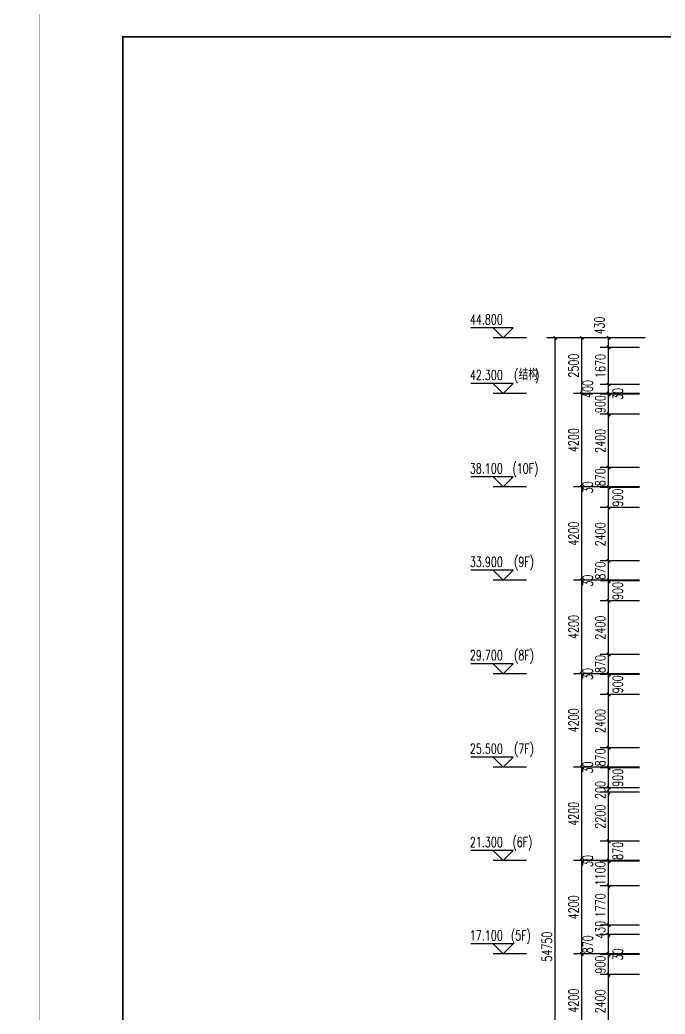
# Model space of a CAD drawing. Extents: x -781494 to 378714, y -27129 to 259749.
# Drawn here: x 251677 to 280683, y 16538 to 61242 of the extents above; entities that cross this region are included whole.
import ezdxf

# ---------------------------------------------------------------- set-up
doc = ezdxf.new("R2010")
doc.units = 0
doc.header["$LTSCALE"] = 1000
doc.header["$MEASUREMENT"] = 0
for name, color, linetype in [('DIM_ELEV', 3, 'Continuous'), ('PUB_DIM', 3, 'Continuous'), ('PUB_TEXT', 7, 'Continuous')]:
    doc.layers.add(name, color=color, linetype=linetype)
doc.styles.add('_TCH_DIM', font='SIMPLEX', dxfattribs={"bigfont": 'GBCBIG'})
doc.styles.add('_TCH_DIM_T3', font='SIMPLEX', dxfattribs={"width": 0.705882, "bigfont": 'GBCBIG'})
doc.dimstyles.new('_TCH_ARCH&&150', dxfattribs={"dimtxt": 446.25, "dimasz": 150, "dimexe": 375, "dimexo": 450, "dimgap": 150, "dimtad": 1, "dimdec": 0, "dimzin": 0, "dimdsep": 46, "dimtxsty": '_TCH_DIM_T3', "dimblk": 'ARCHTICK', "dimcen": 0.09, "dimclrt": 7, "dimazin": 2, "dimtfac": 1, "dimtdec": 0, "dimtix": 1, "dimtmove": 2, "dimatfit": 3, "dimfxl": 0, "dimtolj": 1, "dimtzin": 0, "dimarcsym": 0})

# ---------------------------------------------------------------- blocks, each defined once
blk = doc.blocks.new('图框-A1')
for points, const_width in [([(0, 0), (841, 0), (841, 594), (0, 594)], 0.05), ([(766, 584), (25, 584), (25, 10), (766, 10)], 0.5)]:
    blk.add_lwpolyline(points, close=True, dxfattribs=dict(const_width=const_width))
at = {"const_width": 0.05}
for points in [[(0, 297), (2, 297)], [(841, 297), (839, 297)]]:
    blk.add_lwpolyline(points, dxfattribs=at)
blk = doc.blocks.new('_ArchTick')
at = {"color": 0, "linetype": 'ByBlock', "const_width": 0.4}
blk.add_lwpolyline([(-0.5, -0.5), (0.5, 0.5)], dxfattribs=at)
blk = doc.blocks.new('*D297')
at = {"layer": 'Defpoints', "color": 0, "transparency": 16777216}
for p in [(12391, 57619), (14228, 57619), (14228, 55119)]:
    blk.add_point(p, dxfattribs=at)
at = {"layer": 'PUB_DIM', "color": 0, "lineweight": -2, "transparency": 16777216}
for p, q in [((13778, 57619), (12016, 57619)), ((12391, 55119), (12391, 57619)), ((13778, 55119), (12016, 55119))]:
    blk.add_line(p, q, dxfattribs=at)
at = {"layer": 'PUB_DIM', "color": 0, "lineweight": -2, "transparency": 16777216, "xscale": 150, "yscale": 150, "zscale": 150}
for p, rotation in [((12391, 57619), 90), ((12391, 55119), 270)]:
    blk.add_blockref('_ArchTick', p, dxfattribs=dict(at, rotation=rotation))
at = {"layer": 'PUB_DIM', "color": 7, "transparency": 16777216, "insert": (12017, 56369), "char_height": 446.2, "attachment_point": 5, "rotation": 90, "style": '_TCH_DIM_T3'}
blk.add_mtext('\\A1;2500', dxfattribs=at)
blk = doc.blocks.new('*D298')
at = {"layer": 'Defpoints', "color": 0, "transparency": 16777216}
for p in [(12391, 55119), (14228, 55119), (14228, 50919)]:
    blk.add_point(p, dxfattribs=at)
at = {"layer": 'PUB_DIM', "color": 0, "lineweight": -2, "transparency": 16777216}
for p, q in [((13778, 55119), (12016, 55119)), ((12391, 50919), (12391, 55119)), ((13778, 50919), (12016, 50919))]:
    blk.add_line(p, q, dxfattribs=at)
at = {"layer": 'PUB_DIM', "color": 0, "lineweight": -2, "transparency": 16777216, "xscale": 150, "yscale": 150, "zscale": 150}
for p, rotation in [((12391, 55119), 90), ((12391, 50919), 270)]:
    blk.add_blockref('_ArchTick', p, dxfattribs=dict(at, rotation=rotation))
at = {"layer": 'PUB_DIM', "color": 7, "transparency": 16777216, "insert": (12017, 53019), "char_height": 446.2, "attachment_point": 5, "rotation": 90, "style": '_TCH_DIM_T3'}
blk.add_mtext('\\A1;4200', dxfattribs=at)
blk = doc.blocks.new('*D299')
at = {"layer": 'Defpoints', "color": 0, "transparency": 16777216}
for p in [(12391, 50919), (14228, 50919), (14228, 46719)]:
    blk.add_point(p, dxfattribs=at)
at = {"layer": 'PUB_DIM', "color": 0, "lineweight": -2, "transparency": 16777216}
for p, q in [((13778, 50919), (12016, 50919)), ((12391, 46719), (12391, 50919)), ((13778, 46719), (12016, 46719))]:
    blk.add_line(p, q, dxfattribs=at)
at = {"layer": 'PUB_DIM', "color": 0, "lineweight": -2, "transparency": 16777216, "xscale": 150, "yscale": 150, "zscale": 150}
for p, rotation in [((12391, 50919), 90), ((12391, 46719), 270)]:
    blk.add_blockref('_ArchTick', p, dxfattribs=dict(at, rotation=rotation))
at = {"layer": 'PUB_DIM', "color": 7, "transparency": 16777216, "insert": (12017, 48819), "char_height": 446.2, "attachment_point": 5, "rotation": 90, "style": '_TCH_DIM_T3'}
blk.add_mtext('\\A1;4200', dxfattribs=at)
blk = doc.blocks.new('*D300')
at = {"layer": 'Defpoints', "color": 0, "transparency": 16777216}
for p in [(12391, 46719), (14228, 46719), (14228, 42519)]:
    blk.add_point(p, dxfattribs=at)
at = {"layer": 'PUB_DIM', "color": 0, "lineweight": -2, "transparency": 16777216}
for p, q in [((13778, 46719), (12016, 46719)), ((12391, 42519), (12391, 46719)), ((13778, 42519), (12016, 42519))]:
    blk.add_line(p, q, dxfattribs=at)
at = {"layer": 'PUB_DIM', "color": 0, "lineweight": -2, "transparency": 16777216, "xscale": 150, "yscale": 150, "zscale": 150}
for p, rotation in [((12391, 46719), 90), ((12391, 42519), 270)]:
    blk.add_blockref('_ArchTick', p, dxfattribs=dict(at, rotation=rotation))
at = {"layer": 'PUB_DIM', "color": 7, "transparency": 16777216, "insert": (12017, 44619), "char_height": 446.2, "attachment_point": 5, "rotation": 90, "style": '_TCH_DIM_T3'}
blk.add_mtext('\\A1;4200', dxfattribs=at)
blk = doc.blocks.new('*D301')
at = {"layer": 'Defpoints', "color": 0, "transparency": 16777216}
for p in [(12391, 42519), (14228, 42519), (14228, 38319)]:
    blk.add_point(p, dxfattribs=at)
at = {"layer": 'PUB_DIM', "color": 0, "lineweight": -2, "transparency": 16777216}
for p, q in [((13778, 42519), (12016, 42519)), ((12391, 38319), (12391, 42519)), ((13778, 38319), (12016, 38319))]:
    blk.add_line(p, q, dxfattribs=at)
at = {"layer": 'PUB_DIM', "color": 0, "lineweight": -2, "transparency": 16777216, "xscale": 150, "yscale": 150, "zscale": 150}
for p, rotation in [((12391, 42519), 90), ((12391, 38319), 270)]:
    blk.add_blockref('_ArchTick', p, dxfattribs=dict(at, rotation=rotation))
at = {"layer": 'PUB_DIM', "color": 7, "transparency": 16777216, "insert": (12017, 40419), "char_height": 446.2, "attachment_point": 5, "rotation": 90, "style": '_TCH_DIM_T3'}
blk.add_mtext('\\A1;4200', dxfattribs=at)
blk = doc.blocks.new('*D302')
at = {"layer": 'Defpoints', "color": 0, "transparency": 16777216}
for p in [(12391, 38319), (14228, 38319), (14228, 34119)]:
    blk.add_point(p, dxfattribs=at)
at = {"layer": 'PUB_DIM', "color": 0, "lineweight": -2, "transparency": 16777216}
for p, q in [((13778, 38319), (12016, 38319)), ((12391, 34119), (12391, 38319)), ((13778, 34119), (12016, 34119))]:
    blk.add_line(p, q, dxfattribs=at)
at = {"layer": 'PUB_DIM', "color": 0, "lineweight": -2, "transparency": 16777216, "xscale": 150, "yscale": 150, "zscale": 150}
for p, rotation in [((12391, 38319), 90), ((12391, 34119), 270)]:
    blk.add_blockref('_ArchTick', p, dxfattribs=dict(at, rotation=rotation))
at = {"layer": 'PUB_DIM', "color": 7, "transparency": 16777216, "insert": (12017, 36219), "char_height": 446.2, "attachment_point": 5, "rotation": 90, "style": '_TCH_DIM_T3'}
blk.add_mtext('\\A1;4200', dxfattribs=at)
blk = doc.blocks.new('*D303')
at = {"layer": 'Defpoints', "color": 0, "transparency": 16777216}
for p in [(12391, 34119), (14228, 34119), (14228, 29919)]:
    blk.add_point(p, dxfattribs=at)
at = {"layer": 'PUB_DIM', "color": 0, "lineweight": -2, "transparency": 16777216}
for p, q in [((13778, 34119), (12016, 34119)), ((12391, 29919), (12391, 34119)), ((13778, 29919), (12016, 29919))]:
    blk.add_line(p, q, dxfattribs=at)
at = {"layer": 'PUB_DIM', "color": 0, "lineweight": -2, "transparency": 16777216, "xscale": 150, "yscale": 150, "zscale": 150}
for p, rotation in [((12391, 34119), 90), ((12391, 29919), 270)]:
    blk.add_blockref('_ArchTick', p, dxfattribs=dict(at, rotation=rotation))
at = {"layer": 'PUB_DIM', "color": 7, "transparency": 16777216, "insert": (12017, 32019), "char_height": 446.2, "attachment_point": 5, "rotation": 90, "style": '_TCH_DIM_T3'}
blk.add_mtext('\\A1;4200', dxfattribs=at)
blk = doc.blocks.new('*D304')
at = {"layer": 'Defpoints', "color": 0, "transparency": 16777216}
for p in [(12391, 29919), (14228, 29919), (14228, 25719)]:
    blk.add_point(p, dxfattribs=at)
at = {"layer": 'PUB_DIM', "color": 0, "lineweight": -2, "transparency": 16777216}
for p, q in [((13778, 29919), (12016, 29919)), ((12391, 25719), (12391, 29919)), ((13778, 25719), (12016, 25719))]:
    blk.add_line(p, q, dxfattribs=at)
at = {"layer": 'PUB_DIM', "color": 0, "lineweight": -2, "transparency": 16777216, "xscale": 150, "yscale": 150, "zscale": 150}
for p, rotation in [((12391, 29919), 90), ((12391, 25719), 270)]:
    blk.add_blockref('_ArchTick', p, dxfattribs=dict(at, rotation=rotation))
at = {"layer": 'PUB_DIM', "color": 7, "transparency": 16777216, "insert": (12017, 27819), "char_height": 446.2, "attachment_point": 5, "rotation": 90, "style": '_TCH_DIM_T3'}
blk.add_mtext('\\A1;4200', dxfattribs=at)
blk = doc.blocks.new('*D311')
at = {"layer": 'Defpoints', "color": 0, "transparency": 16777216}
for p in [(11191, 57619), (15690, 57619), (15690, 2869)]:
    blk.add_point(p, dxfattribs=at)
at = {"layer": 'PUB_DIM', "color": 0, "lineweight": -2, "transparency": 16777216}
for p, q in [((15240, 57619), (10816, 57619)), ((11191, 2869), (11191, 57619)), ((15240, 2869), (10816, 2869))]:
    blk.add_line(p, q, dxfattribs=at)
at = {"layer": 'PUB_DIM', "color": 0, "lineweight": -2, "transparency": 16777216, "xscale": 150, "yscale": 150, "zscale": 150}
for p, rotation in [((11191, 57619), 90), ((11191, 2869), 270)]:
    blk.add_blockref('_ArchTick', p, dxfattribs=dict(at, rotation=rotation))
at = {"layer": 'PUB_DIM', "color": 7, "transparency": 16777216, "insert": (10817, 30244), "char_height": 446.2, "attachment_point": 5, "rotation": 90, "style": '_TCH_DIM_T3'}
blk.add_mtext('\\A1;54750', dxfattribs=at)
blk = doc.blocks.new('*D312')
at = {"layer": 'Defpoints', "color": 0, "transparency": 16777216}
for p in [(13591, 57619), (15428, 57619), (15428, 57189)]:
    blk.add_point(p, dxfattribs=at)
at = {"layer": 'PUB_DIM', "color": 0, "lineweight": -2, "transparency": 16777216}
for p, q in [((14978, 57619), (13216, 57619)), ((13591, 57189), (13591, 57619)), ((14978, 57189), (13216, 57189))]:
    blk.add_line(p, q, dxfattribs=at)
at = {"layer": 'PUB_DIM', "color": 0, "lineweight": -2, "transparency": 16777216, "xscale": 150, "yscale": 150, "zscale": 150}
for p, rotation in [((13591, 57619), 90), ((13591, 57189), 270)]:
    blk.add_blockref('_ArchTick', p, dxfattribs=dict(at, rotation=rotation))
at = {"layer": 'PUB_DIM', "color": 7, "transparency": 16777216, "insert": (13178, 58174), "char_height": 446.2, "attachment_point": 5, "rotation": 90, "style": '_TCH_DIM_T3'}
blk.add_mtext('\\A1;430', dxfattribs=at)
blk = doc.blocks.new('*D313')
at = {"layer": 'Defpoints', "color": 0, "transparency": 16777216}
for p in [(13591, 57189), (15428, 57189), (15428, 55519)]:
    blk.add_point(p, dxfattribs=at)
at = {"layer": 'PUB_DIM', "color": 0, "lineweight": -2, "transparency": 16777216}
for p, q in [((14978, 57189), (13216, 57189)), ((13591, 55519), (13591, 57189)), ((14978, 55519), (13216, 55519))]:
    blk.add_line(p, q, dxfattribs=at)
at = {"layer": 'PUB_DIM', "color": 0, "lineweight": -2, "transparency": 16777216, "xscale": 150, "yscale": 150, "zscale": 150}
for p, rotation in [((13591, 57189), 90), ((13591, 55519), 270)]:
    blk.add_blockref('_ArchTick', p, dxfattribs=dict(at, rotation=rotation))
at = {"layer": 'PUB_DIM', "color": 7, "transparency": 16777216, "insert": (13217, 56354), "char_height": 446.2, "attachment_point": 5, "rotation": 90, "style": '_TCH_DIM_T3'}
blk.add_mtext('\\A1;1670', dxfattribs=at)
blk = doc.blocks.new('*D314')
at = {"layer": 'Defpoints', "color": 0, "transparency": 16777216}
for p in [(13591, 55519), (15428, 55519), (15428, 55119)]:
    blk.add_point(p, dxfattribs=at)
at = {"layer": 'PUB_DIM', "color": 0, "lineweight": -2, "transparency": 16777216}
for p, q in [((14978, 55519), (13216, 55519)), ((13591, 55119), (13591, 55519)), ((14978, 55119), (13216, 55119))]:
    blk.add_line(p, q, dxfattribs=at)
at = {"layer": 'PUB_DIM', "color": 0, "lineweight": -2, "transparency": 16777216, "xscale": 150, "yscale": 150, "zscale": 150}
for p, rotation in [((13591, 55519), 90), ((13591, 55119), 270)]:
    blk.add_blockref('_ArchTick', p, dxfattribs=dict(at, rotation=rotation))
at = {"layer": 'PUB_DIM', "color": 7, "transparency": 16777216, "insert": (12653, 55319), "char_height": 446.2, "attachment_point": 5, "rotation": 90, "style": '_TCH_DIM_T3'}
blk.add_mtext('\\A1;400', dxfattribs=at)
blk = doc.blocks.new('*D315')
at = {"layer": 'Defpoints', "color": 0, "transparency": 16777216}
for p in [(13591, 55119), (15428, 55119), (15428, 55089)]:
    blk.add_point(p, dxfattribs=at)
at = {"layer": 'PUB_DIM', "color": 0, "lineweight": -2, "transparency": 16777216}
for p, q in [((14978, 55119), (13216, 55119)), ((14978, 55089), (13216, 55089)), ((13591, 55119), (13591, 55269)), ((13591, 55089), (13591, 55119)), ((13591, 55089), (13591, 54939))]:
    blk.add_line(p, q, dxfattribs=at)
at = {"layer": 'PUB_DIM', "color": 0, "lineweight": -2, "transparency": 16777216, "xscale": 150, "yscale": 150, "zscale": 150}
for p, rotation in [((13591, 55119), 270), ((13591, 55089), 90)]:
    blk.add_blockref('_ArchTick', p, dxfattribs=dict(at, rotation=rotation))
at = {"layer": 'PUB_DIM', "color": 7, "transparency": 16777216, "insert": (14003, 55104), "char_height": 446.2, "attachment_point": 5, "rotation": 90, "style": '_TCH_DIM_T3'}
blk.add_mtext('\\A1;30', dxfattribs=at)
blk = doc.blocks.new('*D316')
at = {"layer": 'Defpoints', "color": 0, "transparency": 16777216}
for p in [(13591, 55089), (15428, 55089), (15428, 54189)]:
    blk.add_point(p, dxfattribs=at)
at = {"layer": 'PUB_DIM', "color": 0, "lineweight": -2, "transparency": 16777216}
for p, q in [((14978, 55089), (13216, 55089)), ((13591, 55089), (13591, 55239)), ((13591, 54189), (13591, 55089)), ((14978, 54189), (13216, 54189)), ((13591, 54189), (13591, 54039))]:
    blk.add_line(p, q, dxfattribs=at)
at = {"layer": 'PUB_DIM', "color": 0, "lineweight": -2, "transparency": 16777216, "xscale": 150, "yscale": 150, "zscale": 150}
for p, rotation in [((13591, 55089), 270), ((13591, 54189), 90)]:
    blk.add_blockref('_ArchTick', p, dxfattribs=dict(at, rotation=rotation))
at = {"layer": 'PUB_DIM', "color": 7, "transparency": 16777216, "insert": (13217, 54639), "char_height": 446.2, "attachment_point": 5, "rotation": 90, "style": '_TCH_DIM_T3'}
blk.add_mtext('\\A1;900', dxfattribs=at)
blk = doc.blocks.new('*D317')
at = {"layer": 'Defpoints', "color": 0, "transparency": 16777216}
for p in [(13591, 54189), (15428, 54189), (15428, 51789)]:
    blk.add_point(p, dxfattribs=at)
at = {"layer": 'PUB_DIM', "color": 0, "lineweight": -2, "transparency": 16777216}
for p, q in [((14978, 54189), (13216, 54189)), ((13591, 51789), (13591, 54189)), ((14978, 51789), (13216, 51789))]:
    blk.add_line(p, q, dxfattribs=at)
at = {"layer": 'PUB_DIM', "color": 0, "lineweight": -2, "transparency": 16777216, "xscale": 150, "yscale": 150, "zscale": 150}
for p, rotation in [((13591, 54189), 90), ((13591, 51789), 270)]:
    blk.add_blockref('_ArchTick', p, dxfattribs=dict(at, rotation=rotation))
at = {"layer": 'PUB_DIM', "color": 7, "transparency": 16777216, "insert": (13217, 52989), "char_height": 446.2, "attachment_point": 5, "rotation": 90, "style": '_TCH_DIM_T3'}
blk.add_mtext('\\A1;2400', dxfattribs=at)
blk = doc.blocks.new('*D318')
at = {"layer": 'Defpoints', "color": 0, "transparency": 16777216}
for p in [(13591, 51789), (15428, 51789), (15428, 50919)]:
    blk.add_point(p, dxfattribs=at)
at = {"layer": 'PUB_DIM', "color": 0, "lineweight": -2, "transparency": 16777216}
for p, q in [((13591, 51789), (13591, 51939)), ((14978, 51789), (13216, 51789)), ((13591, 50919), (13591, 51789)), ((14978, 50919), (13216, 50919)), ((13591, 50919), (13591, 50769))]:
    blk.add_line(p, q, dxfattribs=at)
at = {"layer": 'PUB_DIM', "color": 0, "lineweight": -2, "transparency": 16777216, "xscale": 150, "yscale": 150, "zscale": 150}
for p, rotation in [((13591, 51789), 270), ((13591, 50919), 90)]:
    blk.add_blockref('_ArchTick', p, dxfattribs=dict(at, rotation=rotation))
at = {"layer": 'PUB_DIM', "color": 7, "transparency": 16777216, "insert": (13217, 51354), "char_height": 446.2, "attachment_point": 5, "rotation": 90, "style": '_TCH_DIM_T3'}
blk.add_mtext('\\A1;870', dxfattribs=at)
blk = doc.blocks.new('*D319')
at = {"layer": 'Defpoints', "color": 0, "transparency": 16777216}
for p in [(13591, 50919), (15428, 50919), (15428, 50889)]:
    blk.add_point(p, dxfattribs=at)
at = {"layer": 'PUB_DIM', "color": 0, "lineweight": -2, "transparency": 16777216}
for p, q in [((13591, 50919), (13591, 51069)), ((14978, 50919), (13216, 50919)), ((14978, 50889), (13216, 50889)), ((13591, 50889), (13591, 50919)), ((13591, 50889), (13591, 50739))]:
    blk.add_line(p, q, dxfattribs=at)
at = {"layer": 'PUB_DIM', "color": 0, "lineweight": -2, "transparency": 16777216, "xscale": 150, "yscale": 150, "zscale": 150}
for p, rotation in [((13591, 50919), 270), ((13591, 50889), 90)]:
    blk.add_blockref('_ArchTick', p, dxfattribs=dict(at, rotation=rotation))
at = {"layer": 'PUB_DIM', "color": 7, "transparency": 16777216, "insert": (12653, 50904), "char_height": 446.2, "attachment_point": 5, "rotation": 90, "style": '_TCH_DIM_T3'}
blk.add_mtext('\\A1;30', dxfattribs=at)
blk = doc.blocks.new('*D320')
at = {"layer": 'Defpoints', "color": 0, "transparency": 16777216}
for p in [(13591, 50889), (15428, 50889), (15428, 49989)]:
    blk.add_point(p, dxfattribs=at)
at = {"layer": 'PUB_DIM', "color": 0, "lineweight": -2, "transparency": 16777216}
for p, q in [((14978, 50889), (13216, 50889)), ((13591, 49989), (13591, 50889)), ((14978, 49989), (13216, 49989))]:
    blk.add_line(p, q, dxfattribs=at)
at = {"layer": 'PUB_DIM', "color": 0, "lineweight": -2, "transparency": 16777216, "xscale": 150, "yscale": 150, "zscale": 150}
for p, rotation in [((13591, 50889), 90), ((13591, 49989), 270)]:
    blk.add_blockref('_ArchTick', p, dxfattribs=dict(at, rotation=rotation))
at = {"layer": 'PUB_DIM', "color": 7, "transparency": 16777216, "insert": (14003, 50439), "char_height": 446.2, "attachment_point": 5, "rotation": 90, "style": '_TCH_DIM_T3'}
blk.add_mtext('\\A1;900', dxfattribs=at)
blk = doc.blocks.new('*D321')
at = {"layer": 'Defpoints', "color": 0, "transparency": 16777216}
for p in [(13591, 49989), (15428, 49989), (15428, 47589)]:
    blk.add_point(p, dxfattribs=at)
at = {"layer": 'PUB_DIM', "color": 0, "lineweight": -2, "transparency": 16777216}
for p, q in [((14978, 49989), (13216, 49989)), ((13591, 47589), (13591, 49989)), ((14978, 47589), (13216, 47589))]:
    blk.add_line(p, q, dxfattribs=at)
at = {"layer": 'PUB_DIM', "color": 0, "lineweight": -2, "transparency": 16777216, "xscale": 150, "yscale": 150, "zscale": 150}
for p, rotation in [((13591, 49989), 90), ((13591, 47589), 270)]:
    blk.add_blockref('_ArchTick', p, dxfattribs=dict(at, rotation=rotation))
at = {"layer": 'PUB_DIM', "color": 7, "transparency": 16777216, "insert": (13217, 48789), "char_height": 446.2, "attachment_point": 5, "rotation": 90, "style": '_TCH_DIM_T3'}
blk.add_mtext('\\A1;2400', dxfattribs=at)
blk = doc.blocks.new('*D322')
at = {"layer": 'Defpoints', "color": 0, "transparency": 16777216}
for p in [(13591, 47589), (15428, 47589), (15428, 46719)]:
    blk.add_point(p, dxfattribs=at)
at = {"layer": 'PUB_DIM', "color": 0, "lineweight": -2, "transparency": 16777216}
for p, q in [((14978, 47589), (13216, 47589)), ((13591, 47589), (13591, 47739)), ((13591, 46719), (13591, 47589)), ((14978, 46719), (13216, 46719)), ((13591, 46719), (13591, 46569))]:
    blk.add_line(p, q, dxfattribs=at)
at = {"layer": 'PUB_DIM', "color": 0, "lineweight": -2, "transparency": 16777216, "xscale": 150, "yscale": 150, "zscale": 150}
for p, rotation in [((13591, 47589), 270), ((13591, 46719), 90)]:
    blk.add_blockref('_ArchTick', p, dxfattribs=dict(at, rotation=rotation))
at = {"layer": 'PUB_DIM', "color": 7, "transparency": 16777216, "insert": (13217, 47154), "char_height": 446.2, "attachment_point": 5, "rotation": 90, "style": '_TCH_DIM_T3'}
blk.add_mtext('\\A1;870', dxfattribs=at)
blk = doc.blocks.new('*D323')
at = {"layer": 'Defpoints', "color": 0, "transparency": 16777216}
for p in [(13591, 46719), (15428, 46719), (15428, 46689)]:
    blk.add_point(p, dxfattribs=at)
at = {"layer": 'PUB_DIM', "color": 0, "lineweight": -2, "transparency": 16777216}
for p, q in [((14978, 46719), (13216, 46719)), ((14978, 46689), (13216, 46689)), ((13591, 46719), (13591, 46869)), ((13591, 46689), (13591, 46719)), ((13591, 46689), (13591, 46539))]:
    blk.add_line(p, q, dxfattribs=at)
at = {"layer": 'PUB_DIM', "color": 0, "lineweight": -2, "transparency": 16777216, "xscale": 150, "yscale": 150, "zscale": 150}
for p, rotation in [((13591, 46719), 270), ((13591, 46689), 90)]:
    blk.add_blockref('_ArchTick', p, dxfattribs=dict(at, rotation=rotation))
at = {"layer": 'PUB_DIM', "color": 7, "transparency": 16777216, "insert": (12653, 46704), "char_height": 446.2, "attachment_point": 5, "rotation": 90, "style": '_TCH_DIM_T3'}
blk.add_mtext('\\A1;30', dxfattribs=at)
blk = doc.blocks.new('*D324')
at = {"layer": 'Defpoints', "color": 0, "transparency": 16777216}
for p in [(13591, 46689), (15428, 46689), (15428, 45789)]:
    blk.add_point(p, dxfattribs=at)
at = {"layer": 'PUB_DIM', "color": 0, "lineweight": -2, "transparency": 16777216}
for p, q in [((14978, 46689), (13216, 46689)), ((13591, 45789), (13591, 46689)), ((14978, 45789), (13216, 45789))]:
    blk.add_line(p, q, dxfattribs=at)
at = {"layer": 'PUB_DIM', "color": 0, "lineweight": -2, "transparency": 16777216, "xscale": 150, "yscale": 150, "zscale": 150}
for p, rotation in [((13591, 46689), 90), ((13591, 45789), 270)]:
    blk.add_blockref('_ArchTick', p, dxfattribs=dict(at, rotation=rotation))
at = {"layer": 'PUB_DIM', "color": 7, "transparency": 16777216, "insert": (14003, 46239), "char_height": 446.2, "attachment_point": 5, "rotation": 90, "style": '_TCH_DIM_T3'}
blk.add_mtext('\\A1;900', dxfattribs=at)
blk = doc.blocks.new('*D325')
at = {"layer": 'Defpoints', "color": 0, "transparency": 16777216}
for p in [(13591, 45789), (15428, 45789), (15428, 43389)]:
    blk.add_point(p, dxfattribs=at)
at = {"layer": 'PUB_DIM', "color": 0, "lineweight": -2, "transparency": 16777216}
for p, q in [((14978, 45789), (13216, 45789)), ((13591, 43389), (13591, 45789)), ((14978, 43389), (13216, 43389))]:
    blk.add_line(p, q, dxfattribs=at)
at = {"layer": 'PUB_DIM', "color": 0, "lineweight": -2, "transparency": 16777216, "xscale": 150, "yscale": 150, "zscale": 150}
for p, rotation in [((13591, 45789), 90), ((13591, 43389), 270)]:
    blk.add_blockref('_ArchTick', p, dxfattribs=dict(at, rotation=rotation))
at = {"layer": 'PUB_DIM', "color": 7, "transparency": 16777216, "insert": (13217, 44589), "char_height": 446.2, "attachment_point": 5, "rotation": 90, "style": '_TCH_DIM_T3'}
blk.add_mtext('\\A1;2400', dxfattribs=at)
blk = doc.blocks.new('*D326')
at = {"layer": 'Defpoints', "color": 0, "transparency": 16777216}
for p in [(13591, 43389), (15428, 43389), (15428, 42519)]:
    blk.add_point(p, dxfattribs=at)
at = {"layer": 'PUB_DIM', "color": 0, "lineweight": -2, "transparency": 16777216}
for p, q in [((14978, 43389), (13216, 43389)), ((13591, 43389), (13591, 43539)), ((13591, 42519), (13591, 43389)), ((14978, 42519), (13216, 42519)), ((13591, 42519), (13591, 42369))]:
    blk.add_line(p, q, dxfattribs=at)
at = {"layer": 'PUB_DIM', "color": 0, "lineweight": -2, "transparency": 16777216, "xscale": 150, "yscale": 150, "zscale": 150}
for p, rotation in [((13591, 43389), 270), ((13591, 42519), 90)]:
    blk.add_blockref('_ArchTick', p, dxfattribs=dict(at, rotation=rotation))
at = {"layer": 'PUB_DIM', "color": 7, "transparency": 16777216, "insert": (13217, 42954), "char_height": 446.2, "attachment_point": 5, "rotation": 90, "style": '_TCH_DIM_T3'}
blk.add_mtext('\\A1;870', dxfattribs=at)
blk = doc.blocks.new('*D327')
at = {"layer": 'Defpoints', "color": 0, "transparency": 16777216}
for p in [(13591, 42519), (15428, 42519), (15428, 42489)]:
    blk.add_point(p, dxfattribs=at)
at = {"layer": 'PUB_DIM', "color": 0, "lineweight": -2, "transparency": 16777216}
for p, q in [((14978, 42519), (13216, 42519)), ((14978, 42489), (13216, 42489)), ((13591, 42519), (13591, 42669)), ((13591, 42489), (13591, 42519)), ((13591, 42489), (13591, 42339))]:
    blk.add_line(p, q, dxfattribs=at)
at = {"layer": 'PUB_DIM', "color": 0, "lineweight": -2, "transparency": 16777216, "xscale": 150, "yscale": 150, "zscale": 150}
for p, rotation in [((13591, 42519), 270), ((13591, 42489), 90)]:
    blk.add_blockref('_ArchTick', p, dxfattribs=dict(at, rotation=rotation))
at = {"layer": 'PUB_DIM', "color": 7, "transparency": 16777216, "insert": (12653, 42504), "char_height": 446.2, "attachment_point": 5, "rotation": 90, "style": '_TCH_DIM_T3'}
blk.add_mtext('\\A1;30', dxfattribs=at)
blk = doc.blocks.new('*D328')
at = {"layer": 'Defpoints', "color": 0, "transparency": 16777216}
for p in [(13591, 42489), (15428, 42489), (15428, 41589)]:
    blk.add_point(p, dxfattribs=at)
at = {"layer": 'PUB_DIM', "color": 0, "lineweight": -2, "transparency": 16777216}
for p, q in [((14978, 42489), (13216, 42489)), ((13591, 41589), (13591, 42489)), ((14978, 41589), (13216, 41589))]:
    blk.add_line(p, q, dxfattribs=at)
at = {"layer": 'PUB_DIM', "color": 0, "lineweight": -2, "transparency": 16777216, "xscale": 150, "yscale": 150, "zscale": 150}
for p, rotation in [((13591, 42489), 90), ((13591, 41589), 270)]:
    blk.add_blockref('_ArchTick', p, dxfattribs=dict(at, rotation=rotation))
at = {"layer": 'PUB_DIM', "color": 7, "transparency": 16777216, "insert": (14003, 42039), "char_height": 446.2, "attachment_point": 5, "rotation": 90, "style": '_TCH_DIM_T3'}
blk.add_mtext('\\A1;900', dxfattribs=at)
blk = doc.blocks.new('*D329')
at = {"layer": 'Defpoints', "color": 0, "transparency": 16777216}
for p in [(13591, 41589), (15428, 41589), (15428, 39189)]:
    blk.add_point(p, dxfattribs=at)
at = {"layer": 'PUB_DIM', "color": 0, "lineweight": -2, "transparency": 16777216}
for p, q in [((14978, 41589), (13216, 41589)), ((13591, 39189), (13591, 41589)), ((14978, 39189), (13216, 39189))]:
    blk.add_line(p, q, dxfattribs=at)
at = {"layer": 'PUB_DIM', "color": 0, "lineweight": -2, "transparency": 16777216, "xscale": 150, "yscale": 150, "zscale": 150}
for p, rotation in [((13591, 41589), 90), ((13591, 39189), 270)]:
    blk.add_blockref('_ArchTick', p, dxfattribs=dict(at, rotation=rotation))
at = {"layer": 'PUB_DIM', "color": 7, "transparency": 16777216, "insert": (13217, 40389), "char_height": 446.2, "attachment_point": 5, "rotation": 90, "style": '_TCH_DIM_T3'}
blk.add_mtext('\\A1;2400', dxfattribs=at)
blk = doc.blocks.new('*D330')
at = {"layer": 'Defpoints', "color": 0, "transparency": 16777216}
for p in [(13591, 39189), (15428, 39189), (15428, 38319)]:
    blk.add_point(p, dxfattribs=at)
at = {"layer": 'PUB_DIM', "color": 0, "lineweight": -2, "transparency": 16777216}
for p, q in [((14978, 39189), (13216, 39189)), ((13591, 39189), (13591, 39339)), ((13591, 38319), (13591, 39189)), ((14978, 38319), (13216, 38319)), ((13591, 38319), (13591, 38169))]:
    blk.add_line(p, q, dxfattribs=at)
at = {"layer": 'PUB_DIM', "color": 0, "lineweight": -2, "transparency": 16777216, "xscale": 150, "yscale": 150, "zscale": 150}
for p, rotation in [((13591, 39189), 270), ((13591, 38319), 90)]:
    blk.add_blockref('_ArchTick', p, dxfattribs=dict(at, rotation=rotation))
at = {"layer": 'PUB_DIM', "color": 7, "transparency": 16777216, "insert": (13217, 38754), "char_height": 446.2, "attachment_point": 5, "rotation": 90, "style": '_TCH_DIM_T3'}
blk.add_mtext('\\A1;870', dxfattribs=at)
blk = doc.blocks.new('*D331')
at = {"layer": 'Defpoints', "color": 0, "transparency": 16777216}
for p in [(13591, 38319), (15428, 38319), (15428, 38289)]:
    blk.add_point(p, dxfattribs=at)
at = {"layer": 'PUB_DIM', "color": 0, "lineweight": -2, "transparency": 16777216}
for p, q in [((13591, 38319), (13591, 38469)), ((14978, 38319), (13216, 38319)), ((14978, 38289), (13216, 38289)), ((13591, 38289), (13591, 38319)), ((13591, 38289), (13591, 38139))]:
    blk.add_line(p, q, dxfattribs=at)
at = {"layer": 'PUB_DIM', "color": 0, "lineweight": -2, "transparency": 16777216, "xscale": 150, "yscale": 150, "zscale": 150}
for p, rotation in [((13591, 38319), 270), ((13591, 38289), 90)]:
    blk.add_blockref('_ArchTick', p, dxfattribs=dict(at, rotation=rotation))
at = {"layer": 'PUB_DIM', "color": 7, "transparency": 16777216, "insert": (12653, 38304), "char_height": 446.2, "attachment_point": 5, "rotation": 90, "style": '_TCH_DIM_T3'}
blk.add_mtext('\\A1;30', dxfattribs=at)
blk = doc.blocks.new('*D332')
at = {"layer": 'Defpoints', "color": 0, "transparency": 16777216}
for p in [(13591, 38289), (15428, 38289), (15428, 37389)]:
    blk.add_point(p, dxfattribs=at)
at = {"layer": 'PUB_DIM', "color": 0, "lineweight": -2, "transparency": 16777216}
for p, q in [((14978, 38289), (13216, 38289)), ((13591, 37389), (13591, 38289)), ((14978, 37389), (13216, 37389))]:
    blk.add_line(p, q, dxfattribs=at)
at = {"layer": 'PUB_DIM', "color": 0, "lineweight": -2, "transparency": 16777216, "xscale": 150, "yscale": 150, "zscale": 150}
for p, rotation in [((13591, 38289), 90), ((13591, 37389), 270)]:
    blk.add_blockref('_ArchTick', p, dxfattribs=dict(at, rotation=rotation))
at = {"layer": 'PUB_DIM', "color": 7, "transparency": 16777216, "insert": (14003, 37839), "char_height": 446.2, "attachment_point": 5, "rotation": 90, "style": '_TCH_DIM_T3'}
blk.add_mtext('\\A1;900', dxfattribs=at)
blk = doc.blocks.new('*D333')
at = {"layer": 'Defpoints', "color": 0, "transparency": 16777216}
for p in [(13591, 37389), (15428, 37389), (15428, 37189)]:
    blk.add_point(p, dxfattribs=at)
at = {"layer": 'PUB_DIM', "color": 0, "lineweight": -2, "transparency": 16777216}
for p, q in [((14978, 37389), (13216, 37389)), ((14978, 37189), (13216, 37189)), ((13591, 37389), (13591, 37539)), ((13591, 37189), (13591, 37389)), ((13591, 37189), (13591, 37039))]:
    blk.add_line(p, q, dxfattribs=at)
at = {"layer": 'PUB_DIM', "color": 0, "lineweight": -2, "transparency": 16777216, "xscale": 150, "yscale": 150, "zscale": 150}
for p, rotation in [((13591, 37389), 270), ((13591, 37189), 90)]:
    blk.add_blockref('_ArchTick', p, dxfattribs=dict(at, rotation=rotation))
at = {"layer": 'PUB_DIM', "color": 7, "transparency": 16777216, "insert": (13217, 37289), "char_height": 446.2, "attachment_point": 5, "rotation": 90, "style": '_TCH_DIM_T3'}
blk.add_mtext('\\A1;200', dxfattribs=at)
blk = doc.blocks.new('*D334')
at = {"layer": 'Defpoints', "color": 0, "transparency": 16777216}
for p in [(13591, 37189), (15428, 37189), (15428, 34989)]:
    blk.add_point(p, dxfattribs=at)
at = {"layer": 'PUB_DIM', "color": 0, "lineweight": -2, "transparency": 16777216}
for p, q in [((14978, 37189), (13216, 37189)), ((13591, 34989), (13591, 37189)), ((14978, 34989), (13216, 34989))]:
    blk.add_line(p, q, dxfattribs=at)
at = {"layer": 'PUB_DIM', "color": 0, "lineweight": -2, "transparency": 16777216, "xscale": 150, "yscale": 150, "zscale": 150}
for p, rotation in [((13591, 37189), 90), ((13591, 34989), 270)]:
    blk.add_blockref('_ArchTick', p, dxfattribs=dict(at, rotation=rotation))
at = {"layer": 'PUB_DIM', "color": 7, "transparency": 16777216, "insert": (13217, 36089), "char_height": 446.2, "attachment_point": 5, "rotation": 90, "style": '_TCH_DIM_T3'}
blk.add_mtext('\\A1;2200', dxfattribs=at)
blk = doc.blocks.new('*D335')
at = {"layer": 'Defpoints', "color": 0, "transparency": 16777216}
for p in [(13591, 34989), (15428, 34989), (15428, 34119)]:
    blk.add_point(p, dxfattribs=at)
at = {"layer": 'PUB_DIM', "color": 0, "lineweight": -2, "transparency": 16777216}
for p, q in [((14978, 34989), (13216, 34989)), ((13591, 34119), (13591, 34989)), ((14978, 34119), (13216, 34119))]:
    blk.add_line(p, q, dxfattribs=at)
at = {"layer": 'PUB_DIM', "color": 0, "lineweight": -2, "transparency": 16777216, "xscale": 150, "yscale": 150, "zscale": 150}
for p, rotation in [((13591, 34989), 90), ((13591, 34119), 270)]:
    blk.add_blockref('_ArchTick', p, dxfattribs=dict(at, rotation=rotation))
at = {"layer": 'PUB_DIM', "color": 7, "transparency": 16777216, "insert": (14003, 34554), "char_height": 446.2, "attachment_point": 5, "rotation": 90, "style": '_TCH_DIM_T3'}
blk.add_mtext('\\A1;870', dxfattribs=at)
blk = doc.blocks.new('*D336')
at = {"layer": 'Defpoints', "color": 0, "transparency": 16777216}
for p in [(13591, 34119), (15428, 34119), (15428, 34089)]:
    blk.add_point(p, dxfattribs=at)
at = {"layer": 'PUB_DIM', "color": 0, "lineweight": -2, "transparency": 16777216}
for p, q in [((14978, 34119), (13216, 34119)), ((14978, 34089), (13216, 34089)), ((13591, 34119), (13591, 34269)), ((13591, 34089), (13591, 34119)), ((13591, 34089), (13591, 33939))]:
    blk.add_line(p, q, dxfattribs=at)
at = {"layer": 'PUB_DIM', "color": 0, "lineweight": -2, "transparency": 16777216, "xscale": 150, "yscale": 150, "zscale": 150}
for p, rotation in [((13591, 34119), 270), ((13591, 34089), 90)]:
    blk.add_blockref('_ArchTick', p, dxfattribs=dict(at, rotation=rotation))
at = {"layer": 'PUB_DIM', "color": 7, "transparency": 16777216, "insert": (12653, 34104), "char_height": 446.2, "attachment_point": 5, "rotation": 90, "style": '_TCH_DIM_T3'}
blk.add_mtext('\\A1;30', dxfattribs=at)
blk = doc.blocks.new('*D337')
at = {"layer": 'Defpoints', "color": 0, "transparency": 16777216}
for p in [(13591, 34089), (15428, 34089), (15428, 32989)]:
    blk.add_point(p, dxfattribs=at)
at = {"layer": 'PUB_DIM', "color": 0, "lineweight": -2, "transparency": 16777216}
for p, q in [((14978, 34089), (13216, 34089)), ((13591, 34089), (13591, 34239)), ((13591, 32989), (13591, 34089)), ((14978, 32989), (13216, 32989)), ((13591, 32989), (13591, 32839))]:
    blk.add_line(p, q, dxfattribs=at)
at = {"layer": 'PUB_DIM', "color": 0, "lineweight": -2, "transparency": 16777216, "xscale": 150, "yscale": 150, "zscale": 150}
for p, rotation in [((13591, 34089), 270), ((13591, 32989), 90)]:
    blk.add_blockref('_ArchTick', p, dxfattribs=dict(at, rotation=rotation))
at = {"layer": 'PUB_DIM', "color": 7, "transparency": 16777216, "insert": (13217, 33539), "char_height": 446.2, "attachment_point": 5, "rotation": 90, "style": '_TCH_DIM_T3'}
blk.add_mtext('\\A1;1100', dxfattribs=at)
blk = doc.blocks.new('*D338')
at = {"layer": 'Defpoints', "color": 0, "transparency": 16777216}
for p in [(13591, 32989), (15428, 32989), (15428, 31219)]:
    blk.add_point(p, dxfattribs=at)
at = {"layer": 'PUB_DIM', "color": 0, "lineweight": -2, "transparency": 16777216}
for p, q in [((14978, 32989), (13216, 32989)), ((13591, 31219), (13591, 32989)), ((14978, 31219), (13216, 31219))]:
    blk.add_line(p, q, dxfattribs=at)
at = {"layer": 'PUB_DIM', "color": 0, "lineweight": -2, "transparency": 16777216, "xscale": 150, "yscale": 150, "zscale": 150}
for p, rotation in [((13591, 32989), 90), ((13591, 31219), 270)]:
    blk.add_blockref('_ArchTick', p, dxfattribs=dict(at, rotation=rotation))
at = {"layer": 'PUB_DIM', "color": 7, "transparency": 16777216, "insert": (13217, 32104), "char_height": 446.2, "attachment_point": 5, "rotation": 90, "style": '_TCH_DIM_T3'}
blk.add_mtext('\\A1;1770', dxfattribs=at)
blk = doc.blocks.new('*D339')
at = {"layer": 'Defpoints', "color": 0, "transparency": 16777216}
for p in [(13591, 31219), (15428, 31219), (15428, 30789)]:
    blk.add_point(p, dxfattribs=at)
at = {"layer": 'PUB_DIM', "color": 0, "lineweight": -2, "transparency": 16777216}
for p, q in [((13591, 31219), (13591, 31369)), ((14978, 31219), (13216, 31219)), ((13591, 30789), (13591, 31219)), ((14978, 30789), (13216, 30789)), ((13591, 30789), (13591, 30639))]:
    blk.add_line(p, q, dxfattribs=at)
at = {"layer": 'PUB_DIM', "color": 0, "lineweight": -2, "transparency": 16777216, "xscale": 150, "yscale": 150, "zscale": 150}
for p, rotation in [((13591, 31219), 270), ((13591, 30789), 90)]:
    blk.add_blockref('_ArchTick', p, dxfattribs=dict(at, rotation=rotation))
at = {"layer": 'PUB_DIM', "color": 7, "transparency": 16777216, "insert": (13217, 31004), "char_height": 446.2, "attachment_point": 5, "rotation": 90, "style": '_TCH_DIM_T3'}
blk.add_mtext('\\A1;430', dxfattribs=at)
blk = doc.blocks.new('*D340')
at = {"layer": 'Defpoints', "color": 0, "transparency": 16777216}
for p in [(13591, 30789), (15428, 30789), (15428, 29919)]:
    blk.add_point(p, dxfattribs=at)
at = {"layer": 'PUB_DIM', "color": 0, "lineweight": -2, "transparency": 16777216}
for p, q in [((14978, 30789), (13216, 30789)), ((13591, 29919), (13591, 30789)), ((14978, 29919), (13216, 29919))]:
    blk.add_line(p, q, dxfattribs=at)
at = {"layer": 'PUB_DIM', "color": 0, "lineweight": -2, "transparency": 16777216, "xscale": 150, "yscale": 150, "zscale": 150}
for p, rotation in [((13591, 30789), 90), ((13591, 29919), 270)]:
    blk.add_blockref('_ArchTick', p, dxfattribs=dict(at, rotation=rotation))
at = {"layer": 'PUB_DIM', "color": 7, "transparency": 16777216, "insert": (12653, 30354), "char_height": 446.2, "attachment_point": 5, "rotation": 90, "style": '_TCH_DIM_T3'}
blk.add_mtext('\\A1;870', dxfattribs=at)
blk = doc.blocks.new('*D341')
at = {"layer": 'Defpoints', "color": 0, "transparency": 16777216}
for p in [(13591, 29919), (15428, 29919), (15428, 29889)]:
    blk.add_point(p, dxfattribs=at)
at = {"layer": 'PUB_DIM', "color": 0, "lineweight": -2, "transparency": 16777216}
for p, q in [((13591, 29919), (13591, 30069)), ((14978, 29919), (13216, 29919)), ((14978, 29889), (13216, 29889)), ((13591, 29889), (13591, 29919)), ((13591, 29889), (13591, 29739))]:
    blk.add_line(p, q, dxfattribs=at)
at = {"layer": 'PUB_DIM', "color": 0, "lineweight": -2, "transparency": 16777216, "xscale": 150, "yscale": 150, "zscale": 150}
for p, rotation in [((13591, 29919), 270), ((13591, 29889), 90)]:
    blk.add_blockref('_ArchTick', p, dxfattribs=dict(at, rotation=rotation))
at = {"layer": 'PUB_DIM', "color": 7, "transparency": 16777216, "insert": (14003, 29904), "char_height": 446.2, "attachment_point": 5, "rotation": 90, "style": '_TCH_DIM_T3'}
blk.add_mtext('\\A1;30', dxfattribs=at)
blk = doc.blocks.new('*D342')
at = {"layer": 'Defpoints', "color": 0, "transparency": 16777216}
for p in [(13591, 29889), (15428, 29889), (15428, 28989)]:
    blk.add_point(p, dxfattribs=at)
at = {"layer": 'PUB_DIM', "color": 0, "lineweight": -2, "transparency": 16777216}
for p, q in [((13591, 29889), (13591, 30039)), ((14978, 29889), (13216, 29889)), ((13591, 28989), (13591, 29889)), ((14978, 28989), (13216, 28989)), ((13591, 28989), (13591, 28839))]:
    blk.add_line(p, q, dxfattribs=at)
at = {"layer": 'PUB_DIM', "color": 0, "lineweight": -2, "transparency": 16777216, "xscale": 150, "yscale": 150, "zscale": 150}
for p, rotation in [((13591, 29889), 270), ((13591, 28989), 90)]:
    blk.add_blockref('_ArchTick', p, dxfattribs=dict(at, rotation=rotation))
at = {"layer": 'PUB_DIM', "color": 7, "transparency": 16777216, "insert": (13217, 29439), "char_height": 446.2, "attachment_point": 5, "rotation": 90, "style": '_TCH_DIM_T3'}
blk.add_mtext('\\A1;900', dxfattribs=at)
blk = doc.blocks.new('*D343')
at = {"layer": 'Defpoints', "color": 0, "transparency": 16777216}
for p in [(13591, 28989), (15428, 28989), (15428, 26589)]:
    blk.add_point(p, dxfattribs=at)
at = {"layer": 'PUB_DIM', "color": 0, "lineweight": -2, "transparency": 16777216}
for p, q in [((14978, 28989), (13216, 28989)), ((13591, 26589), (13591, 28989)), ((14978, 26589), (13216, 26589))]:
    blk.add_line(p, q, dxfattribs=at)
at = {"layer": 'PUB_DIM', "color": 0, "lineweight": -2, "transparency": 16777216, "xscale": 150, "yscale": 150, "zscale": 150}
for p, rotation in [((13591, 28989), 90), ((13591, 26589), 270)]:
    blk.add_blockref('_ArchTick', p, dxfattribs=dict(at, rotation=rotation))
at = {"layer": 'PUB_DIM', "color": 7, "transparency": 16777216, "insert": (13217, 27789), "char_height": 446.2, "attachment_point": 5, "rotation": 90, "style": '_TCH_DIM_T3'}
blk.add_mtext('\\A1;2400', dxfattribs=at)
blk = doc.blocks.new('biaozhupou')
at = {"layer": 'DIM_ELEV'}
for p, q in [((9294.5, 58068.6), (7395.5, 58068.6)), ((8844.5, 57618.6), (8394.5, 58068.6)), ((8844.5, 57618.6), (9294.5, 58068.6)), ((9894.5, 57618.6), (8394.5, 57618.6)), ((9294.5, 55568.6), (7395.5, 55568.6)), ((8844.5, 55118.6), (8394.5, 55568.6)), ((8844.5, 55118.6), (9294.5, 55568.6)), ((9894.5, 55118.6), (8394.5, 55118.6)), ((9294.5, 51368.6), (7395.5, 51368.6)), ((8844.5, 50918.6), (8394.5, 51368.6)), ((8844.5, 50918.6), (9294.5, 51368.6)), ((9894.5, 50918.6), (8394.5, 50918.6)), ((9294.5, 47168.6), (7395.5, 47168.6)), ((8844.5, 46718.6), (8394.5, 47168.6)), ((8844.5, 46718.6), (9294.5, 47168.6)), ((9894.5, 46718.6), (8394.5, 46718.6)), ((9294.5, 42968.6), (7395.5, 42968.6)), ((8844.5, 42518.6), (8394.5, 42968.6)), ((8844.5, 42518.6), (9294.5, 42968.6)), ((9894.5, 42518.6), (8394.5, 42518.6)), ((9294.5, 38768.6), (7395.5, 38768.6)), ((8844.5, 38318.6), (8394.5, 38768.6)), ((8844.5, 38318.6), (9294.5, 38768.6)), ((9894.5, 38318.6), (8394.5, 38318.6)), ((9294.5, 34568.6), (7395.5, 34568.6)), ((8844.5, 34118.6), (8394.5, 34568.6)), ((8844.5, 34118.6), (9294.5, 34568.6)), ((9894.5, 34118.6), (8394.5, 34118.6)), ((9294.5, 30368.6), (7395.5, 30368.6)), ((8844.5, 29918.6), (8394.5, 30368.6)), ((8844.5, 29918.6), (9294.5, 30368.6)), ((9894.5, 29918.6), (8394.5, 29918.6))]:
    blk.add_line(p, q, dxfattribs=at)
at = {"layer": 'PUB_TEXT', "style": '_TCH_DIM', "width": 0.705882}
for s, height, p in [('44.800', 446.25, (7350.5, 58226.1)), ('42.300', 446.25, (7350.5, 55726.1)), ('(', 446.2, (9339.5, 55726.1)), (')', 446.2, (10286.7, 55726.1)), ('38.100', 446.25, (7350.5, 51526.1)), ('(10F)', 446.25, (9270.5, 51526.1)), ('(9F)', 446.25, (9339.5, 47326.1)), ('33.900', 446.25, (7350.5, 47326.1)), ('29.700', 446.25, (7350.5, 43126.1)), ('(8F)', 446.25, (9339.5, 43126.1)), ('25.500', 446.25, (7350.5, 38926.1)), ('(7F)', 446.25, (9339.5, 38926.1)), ('21.300', 446.25, (7350.5, 34726.1)), ('(6F)', 446.25, (9270.5, 34726.1)), ('17.100', 446.25, (7350.5, 30526.1)), ('(5F)', 446.25, (9201.5, 30526.1))]:
    blk.add_text(s, height=height, dxfattribs=at).set_placement(p)
at = {"layer": 'PUB_TEXT', "style": '_TCH_DIM'}
blk.add_text('结构', height=506.38, dxfattribs=at).set_placement((9549.5, 55726.1))
at = {"layer": 'PUB_DIM'}
for base, p1, p2, picture, middle in [((13590.5, 57618.6), (15427.7, 57188.6), (15427.7, 57618.6), '*D312', (13178, 58173.6)), ((13590.5, 55518.6), (15427.7, 55118.6), (15427.7, 55518.6), '*D314', (12653, 55318.6)), ((13590.5, 55118.6), (15427.7, 55088.6), (15427.7, 55118.6), '*D315', (14003, 55103.6)), ((13590.5, 50918.6), (15427.7, 50888.6), (15427.7, 50918.6), '*D319', (12653, 50903.6)), ((13590.5, 50888.6), (15427.7, 49988.6), (15427.7, 50888.6), '*D320', (14003, 50438.6)), ((13590.5, 46718.6), (15427.7, 46688.6), (15427.7, 46718.6), '*D323', (12653, 46703.6)), ((13590.5, 46688.6), (15427.7, 45788.6), (15427.7, 46688.6), '*D324', (14003, 46238.6)), ((13590.5, 42518.6), (15427.7, 42488.6), (15427.7, 42518.6), '*D327', (12653, 42503.6)), ((13590.5, 42488.6), (15427.7, 41588.6), (15427.7, 42488.6), '*D328', (14003, 42038.6)), ((13590.5, 38318.6), (15427.7, 38288.6), (15427.7, 38318.6), '*D331', (12653, 38303.6)), ((13590.5, 38288.6), (15427.7, 37388.6), (15427.7, 38288.6), '*D332', (14003, 37838.6)), ((13590.5, 34988.6), (15427.7, 34118.6), (15427.7, 34988.6), '*D335', (14003, 34553.6)), ((13590.5, 34118.6), (15427.7, 34088.6), (15427.7, 34118.6), '*D336', (12653, 34103.6)), ((13590.5, 30788.6), (15427.7, 29918.6), (15427.7, 30788.6), '*D340', (12653, 30353.6)), ((13590.5, 29918.6), (15427.7, 29888.6), (15427.7, 29918.6), '*D341', (14003, 29903.6))]:
    dim = blk.add_linear_dim(base=base, p1=p1, p2=p2, angle=90, dimstyle='_TCH_ARCH&&150', dxfattribs=at)
    dim.commit()
    dim.dimension.update_dxf_attribs({"geometry": picture, "text_midpoint": middle, "dimtype": 161})
for p1, p2, distance, picture, middle in [((15689.9, 2868.6), (15689.9, 57618.6), 4499.3, '*D311', (10817.4, 30243.6)), ((14227.7, 55118.6), (14227.7, 57618.6), 1837.2, '*D297', (12017.4, 56368.6)), ((15427.7, 55518.6), (15427.7, 57188.6), 1837.2, '*D313', (13217.4, 56353.6)), ((14227.7, 50918.6), (14227.7, 55118.6), 1837.2, '*D298', (12017.4, 53018.6)), ((15427.7, 54188.6), (15427.7, 55088.6), 1837.2, '*D316', (13217.4, 54638.6)), ((15427.7, 51788.6), (15427.7, 54188.6), 1837.2, '*D317', (13217.4, 52988.6)), ((15427.7, 50918.6), (15427.7, 51788.6), 1837.2, '*D318', (13217.4, 51353.6)), ((14227.7, 46718.6), (14227.7, 50918.6), 1837.2, '*D299', (12017.4, 48818.6)), ((15427.7, 47588.6), (15427.7, 49988.6), 1837.2, '*D321', (13217.4, 48788.6)), ((15427.7, 46718.6), (15427.7, 47588.6), 1837.2, '*D322', (13217.4, 47153.6)), ((14227.7, 42518.6), (14227.7, 46718.6), 1837.2, '*D300', (12017.4, 44618.6)), ((15427.7, 43388.6), (15427.7, 45788.6), 1837.2, '*D325', (13217.4, 44588.6)), ((15427.7, 42518.6), (15427.7, 43388.6), 1837.2, '*D326', (13217.4, 42953.6)), ((14227.7, 38318.6), (14227.7, 42518.6), 1837.2, '*D301', (12017.4, 40418.6)), ((15427.7, 39188.6), (15427.7, 41588.6), 1837.2, '*D329', (13217.4, 40388.6)), ((15427.7, 38318.6), (15427.7, 39188.6), 1837.2, '*D330', (13217.4, 38753.6)), ((14227.7, 34118.6), (14227.7, 38318.6), 1837.2, '*D302', (12017.4, 36218.6)), ((15427.7, 37188.6), (15427.7, 37388.6), 1837.2, '*D333', (13217.4, 37288.6)), ((15427.7, 34988.6), (15427.7, 37188.6), 1837.2, '*D334', (13217.4, 36088.6)), ((14227.7, 29918.6), (14227.7, 34118.6), 1837.2, '*D303', (12017.4, 32018.6)), ((15427.7, 32988.6), (15427.7, 34088.6), 1837.2, '*D337', (13217.4, 33538.6)), ((15427.7, 31218.6), (15427.7, 32988.6), 1837.2, '*D338', (13217.4, 32103.6)), ((15427.7, 30788.6), (15427.7, 31218.6), 1837.2, '*D339', (13217.4, 31003.6)), ((14227.7, 25718.6), (14227.7, 29918.6), 1837.2, '*D304', (12017.4, 27818.6)), ((15427.7, 28988.6), (15427.7, 29888.6), 1837.2, '*D342', (13217.4, 29438.6)), ((15427.7, 26588.6), (15427.7, 28988.6), 1837.2, '*D343', (13217.4, 27788.6))]:
    dim = blk.add_aligned_dim(p1=p1, p2=p2, distance=distance, dimstyle='_TCH_ARCH&&150', dxfattribs=at)
    dim.commit()
    dim.dimension.update_dxf_attribs({"geometry": picture, "text_midpoint": middle})

msp = doc.modelspace()

# ---------------------------------------------------------------- block references
at = {"xscale": 150, "yscale": 150, "zscale": 150}
for p in [(126410.2, -27125), (252560.2, -27125)]:
    msp.add_blockref('图框-A1', p, dxfattribs=at)
msp.add_blockref('biaozhupou', (264553, -10675.9))

doc.saveas('drawing.dxf')
